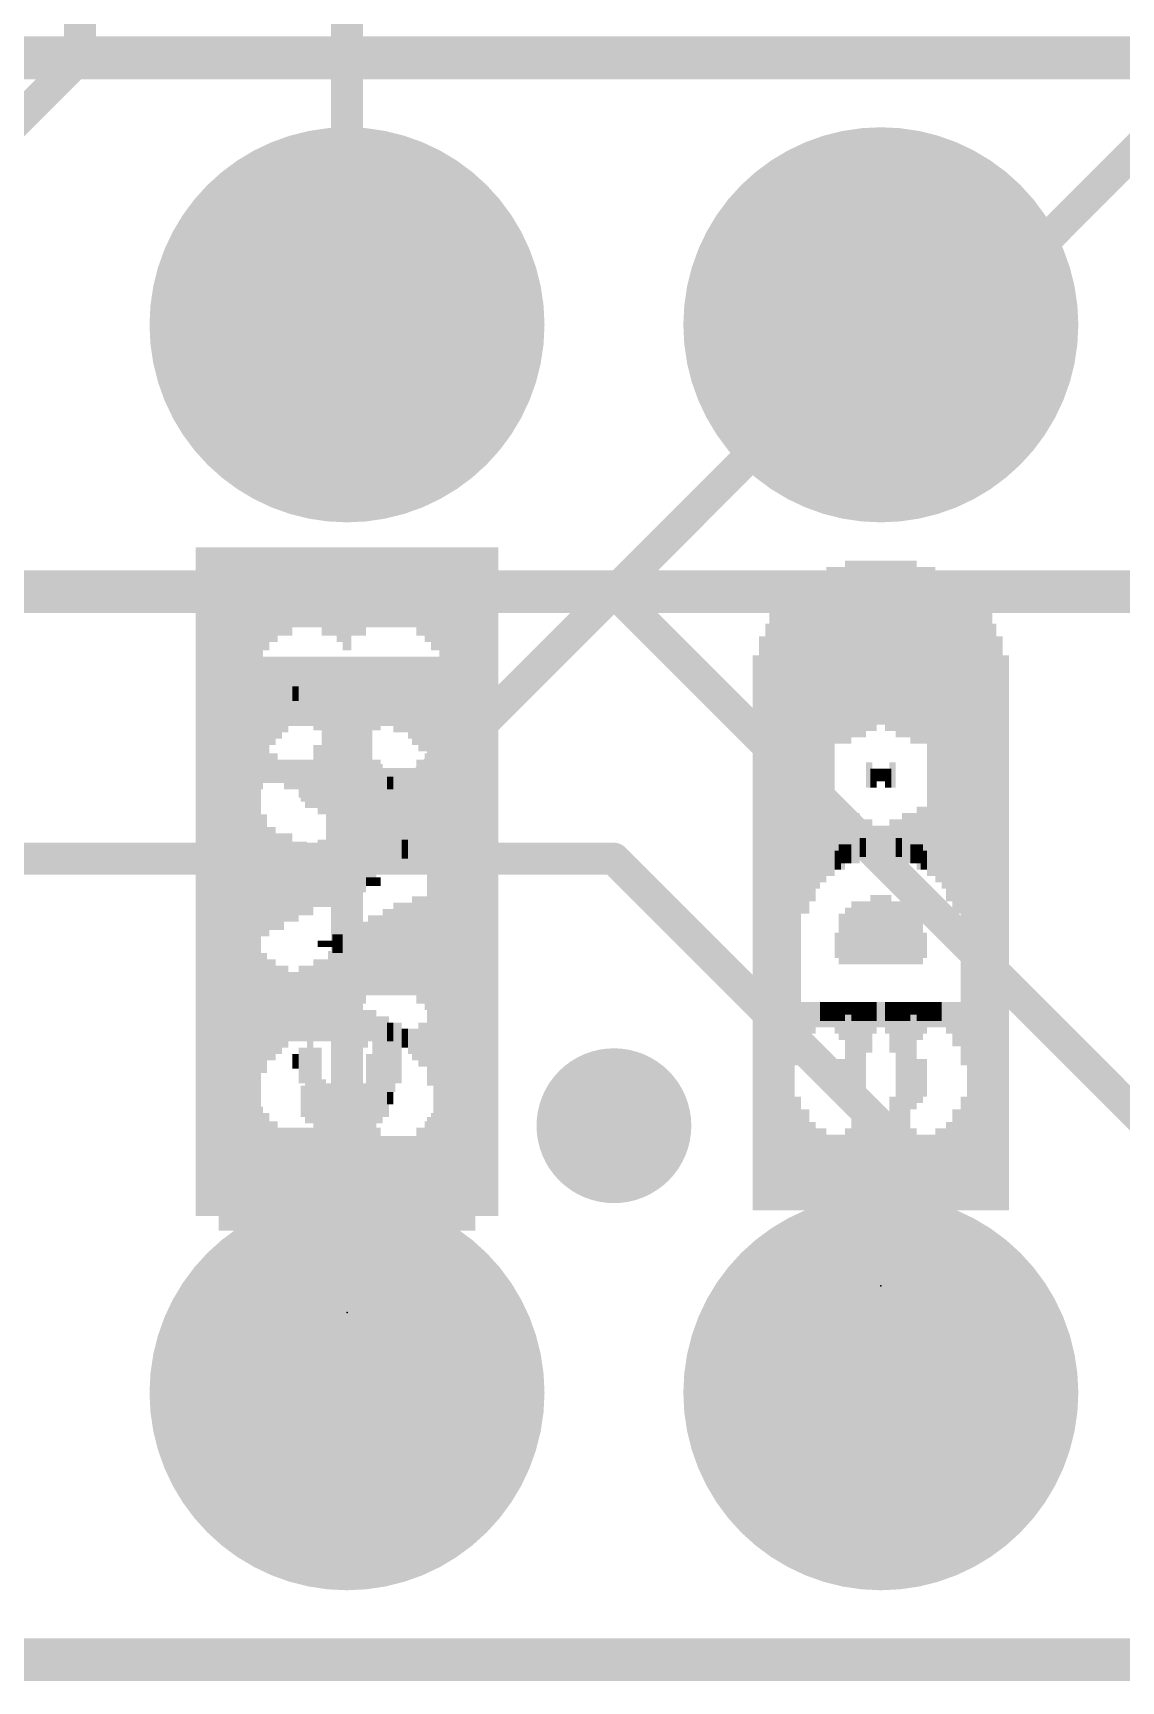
# Model space of a CAD drawing. Extents: x -41 to 66, y -16 to 27.
# Drawn here: x 9.94 to 15.11, y -0.1 to 7.74 of the extents above; entities that cross this region are included whole.
import ezdxf

# ---------------------------------------------------------------- set-up
doc = ezdxf.new("R2010")
doc.units = 0
for name, color, linetype in [('1', 12, 'CONTINUOUS'), ('16', 132, 'CONTINUOUS'), ('17', 110, 'CONTINUOUS'), ('18', 110, 'CONTINUOUS'), ('20', 31, 'CONTINUOUS'), ('21', 41, 'CONTINUOUS'), ('22', 40, 'CONTINUOUS'), ('23', 53, 'CONTINUOUS'), ('24', 53, 'CONTINUOUS'), ('51', 53, 'CONTINUOUS')]:
    doc.layers.add(name, color=color, linetype=linetype)

# ---------------------------------------------------------------- blocks, each defined once
blk = doc.blocks.new('RECT')
blk.add_solid([(-0.5, -0.5), (0.5, -0.5), (-0.5, 0.5), (0.5, 0.5)])
blk = doc.blocks.new('ROUNDP')
at = {"const_width": 0.5}
blk.add_lwpolyline([(0, -0.25, 1), (0, 0.25, 1), (0, -0.25)], format="xyb", dxfattribs=at)
blk = doc.blocks.new('ROUNDV')
at = {"const_width": 0.5}
blk.add_lwpolyline([(0, -0.25, 1), (0, 0.25, 1), (0, -0.25)], format="xyb", dxfattribs=at)

msp = doc.modelspace()

# ---------------------------------------------------------------- linework, layer by layer
at = {"layer": '1'}
for points, const_width in [([(14.351, 6.35), (15.328, 7.327)], 0.1524), ([(11.43, 3.81), (13.97, 6.35)], 0.1524), ([(13.97, 6.35), (14.351, 6.35)], 0.1524), ([(11.43, 1.27), (11.43, 3.81)], 0.1524), ([(25.4, 0), (0, 0)], 0.2032)]:
    msp.add_lwpolyline(points, dxfattribs=dict(at, const_width=const_width))
at = {"layer": '1', "const_width": 0.0762}
for points in [[(13.97, 6.3881, 1), (13.97, 6.3119)], [(13.9969, 6.3231, 1), (13.9431, 6.3769)], [(14.3241, 6.3769, 1), (14.3779, 6.3231)], [(14.351, 6.3119, 1), (14.351, 6.3881)], [(11.4681, 3.81, 1), (11.3919, 3.81)], [(11.4031, 3.8369, 1), (11.4569, 3.7831)], [(11.3919, 1.27, 1), (11.4681, 1.27)]]:
    msp.add_lwpolyline(points, format="xyb", dxfattribs=at)
at = {"layer": '16'}
for points, const_width in [([(10.16, 11.557), (10.16, 7.62)], 0.1524), ([(11.43, 6.35), (11.43, 11.43)], 0.1524), ([(10.16, 7.62), (8.89, 6.35)], 0.1524), ([(12.7, 5.08), (5.715, 5.08)], 0.1524), ([(16.51, 1.27), (12.7, 5.08)], 0.1524), ([(12.7, 3.81), (7.62, 3.81)], 0.1524), ([(13.97, 2.54), (12.7, 3.81)], 0.1524), ([(13.97, 1.27), (13.97, 2.54)], 0.1524), ([(25.4, 0), (0, 0)], 0.2032)]:
    msp.add_lwpolyline(points, dxfattribs=dict(at, const_width=const_width))
at = {"layer": '16', "const_width": 0.0762}
for points in [[(10.1869, 7.5931, 1), (10.1331, 7.6469)], [(10.1219, 7.62, 1), (10.1981, 7.62)], [(11.3919, 6.35, 1), (11.4681, 6.35)], [(12.7269, 5.1069, 1), (12.6731, 5.0531)], [(12.7, 5.0419, 1), (12.7, 5.1181)], [(12.7269, 3.8369, 1), (12.6731, 3.7831)], [(12.7, 3.7719, 1), (12.7, 3.8481)], [(14.0081, 2.54, 1), (13.9319, 2.54)], [(13.9431, 2.5131, 1), (13.9969, 2.5669)], [(13.9319, 1.27, 1), (14.0081, 1.27)]]:
    msp.add_lwpolyline(points, format="xyb", dxfattribs=at)
at = {"layer": '20', "const_width": 0.2032}
msp.add_lwpolyline([(0, 0), (25.4, 0)], dxfattribs=at)
at = {"layer": '22', "const_width": 0.2032}
for points in [[(5.08, 7.62), (20.32, 7.62)], [(20.32, 5.08), (5.08, 5.08)]]:
    msp.add_lwpolyline(points, dxfattribs=at)
at = {"layer": '23'}
for p in [(13.97, 1.778), (11.43, 1.651)]:
    msp.add_point(p, dxfattribs=at)
at = {"layer": '24'}
for p in [(13.97, 1.778), (11.43, 1.651)]:
    msp.add_point(p, dxfattribs=at)

# ---------------------------------------------------------------- block references
at = {"layer": '17', "xscale": 1.8796, "yscale": 1.8796, "rotation": 90}
for p in [(11.43, 6.35), (11.43, 6.35), (13.97, 6.35), (13.97, 6.35), (11.43, 1.27), (11.43, 1.27), (13.97, 1.27), (13.97, 1.27)]:
    msp.add_blockref('ROUNDP', p, dxfattribs=at)
at = {"layer": '18', "xscale": 0.7366, "yscale": 0.7366}
msp.add_blockref('ROUNDV', (12.7, 2.54), dxfattribs=at)
msp.add_blockref('ROUNDV', (12.7, 2.54), dxfattribs=at)
at = {"layer": '21', "rotation": 90}
for p, xscale, yscale in [((10.73, 3.701), 3.18, 0.04), ((10.765, 3.701), 3.18, 0.03), ((10.8, 3.701), 3.18, 0.04), ((10.835, 3.701), 3.18, 0.03), ((10.87, 3.701), 3.18, 0.04), ((10.905, 3.701), 3.18, 0.03), ((10.94, 3.701), 3.18, 0.04), ((10.975, 4.976), 0.63, 0.03), ((11.01, 5.031), 0.52, 0.04), ((11.045, 5.046), 0.49, 0.03), ((11.08, 5.066), 0.45, 0.04), ((11.115, 5.081), 0.42, 0.03), ((11.15, 5.081), 0.42, 0.04), ((11.185, 5.101), 0.38, 0.03), ((11.22, 5.101), 0.38, 0.04), ((11.255, 5.101), 0.38, 0.03), ((11.29, 5.101), 0.38, 0.04), ((11.325, 5.081), 0.42, 0.03), ((11.36, 5.081), 0.42, 0.04), ((11.395, 5.066), 0.45, 0.03), ((11.43, 5.046), 0.49, 0.04), ((11.465, 5.081), 0.42, 0.03), ((11.5, 5.081), 0.42, 0.04), ((11.535, 5.101), 0.38, 0.03), ((11.57, 5.101), 0.38, 0.04), ((11.605, 5.101), 0.38, 0.03), ((11.64, 5.101), 0.38, 0.04), ((11.675, 5.101), 0.38, 0.03), ((11.71, 5.101), 0.38, 0.04), ((11.745, 5.101), 0.38, 0.03), ((11.78, 5.081), 0.42, 0.04), ((11.815, 5.066), 0.45, 0.03), ((11.85, 5.046), 0.49, 0.04), ((11.885, 5.011), 0.56, 0.03), ((11.92, 3.701), 3.18, 0.04), ((11.955, 3.701), 3.18, 0.03), ((11.99, 3.701), 3.18, 0.04), ((12.025, 3.701), 3.18, 0.03), ((12.06, 3.701), 3.18, 0.04), ((12.095, 3.701), 3.18, 0.03), ((12.13, 3.701), 3.18, 0.04), ((13.73, 4.763), 0.87, 0.04), ((13.765, 4.778), 0.84, 0.03), ((13.785, 4.778), 0.84, 0.03), ((13.815, 4.793), 0.87, 0.03), ((13.85, 4.808), 0.84, 0.04), ((13.885, 4.808), 0.84, 0.03), ((13.915, 4.823), 0.81, 0.03), ((13.935, 4.823), 0.81, 0.03), ((13.97, 4.838), 0.78, 0.04), ((14.005, 4.838), 0.78, 0.03), ((14.025, 4.853), 0.75, 0.03), ((14.055, 4.853), 0.75, 0.03), ((14.09, 4.868), 0.72, 0.04), ((14.125, 4.868), 0.72, 0.03), ((14.155, 4.868), 0.66, 0.03), ((14.175, 4.868), 0.66, 0.03), ((14.21, 4.883), 0.63, 0.04), ((13.575, 3.968), 2.28, 0.03), ((13.61, 4.703), 0.87, 0.04), ((13.645, 4.718), 0.84, 0.03), ((13.665, 4.733), 0.87, 0.03), ((13.695, 4.748), 0.84, 0.03), ((14.245, 4.868), 0.6, 0.03), ((14.265, 4.883), 0.57, 0.03), ((14.295, 4.868), 0.54, 0.03), ((14.33, 4.868), 0.54, 0.04), ((14.365, 4.823), 0.57, 0.03), ((13.495, 3.578), 2.88, 0.03), ((13.525, 3.593), 2.91, 0.03), ((13.55, 3.608), 2.94, 0.02), ((14.395, 3.608), 2.94, 0.03), ((14.425, 3.593), 2.91, 0.03), ((14.455, 3.578), 2.88, 0.03), ((13.46, 3.563), 2.85, 0.04), ((14.475, 3.563), 2.85, 0.03), ((13.405, 3.503), 2.73, 0.03), ((13.43, 3.533), 2.79, 0.02), ((14.505, 3.533), 2.79, 0.03), ((14.535, 3.503), 2.73, 0.03), ((13.375, 3.458), 2.64, 0.03), ((14.565, 3.458), 2.64, 0.03), ((11.185, 4.596), 0.07, 0.03), ((11.22, 4.576), 0.17, 0.04), ((11.255, 4.576), 0.25, 0.03), ((11.29, 4.541), 0.24, 0.04), ((11.535, 4.296), 0.67, 0.03), ((11.57, 4.561), 0.28, 0.04), ((11.605, 4.576), 0.25, 0.03), ((11.64, 4.576), 0.25, 0.04), ((11.675, 4.576), 0.17, 0.03), ((10.975, 3.701), 1.58, 0.03), ((11.325, 4.281), 0.42, 0.03), ((11.36, 4.261), 0.46, 0.04), ((11.395, 4.261), 0.46, 0.03), ((11.43, 4.246), 0.49, 0.04), ((11.465, 4.246), 0.49, 0.03), ((11.5, 4.226), 0.53, 0.04), ((11.885, 4.086), 0.67, 0.03), ((14.33, 4.208), 0.42, 0.04), ((14.365, 4.193), 0.45, 0.03), ((11.01, 4.261), 0.24, 0.04), ((11.045, 4.261), 0.18, 0.03), ((11.29, 4.211), 0.28, 0.04), ((11.85, 4.071), 0.56, 0.04), ((14.21, 4.208), 0.3, 0.04), ((14.245, 4.193), 0.33, 0.03), ((14.265, 4.208), 0.36, 0.03), ((14.295, 4.193), 0.39, 0.03), ((11.08, 4.241), 0.14, 0.04), ((11.115, 4.226), 0.11, 0.03), ((11.15, 4.211), 0.14, 0.04), ((11.185, 4.211), 0.14, 0.03), ((11.22, 4.191), 0.18, 0.04), ((11.255, 4.191), 0.18, 0.03), ((11.57, 4.106), 0.35, 0.04), ((11.605, 4.086), 0.31, 0.03), ((11.64, 4.066), 0.35, 0.04), ((11.675, 4.066), 0.35, 0.03), ((11.71, 4.051), 0.38, 0.04), ((11.745, 4.051), 0.38, 0.03), ((11.78, 4.051), 0.46, 0.04), ((11.815, 4.066), 0.49, 0.03), ((13.935, 4.208), 0.06, 0.03), ((13.97, 4.208), 0.06, 0.04), ((14.005, 4.193), 0.09, 0.03), ((14.025, 4.208), 0.12, 0.03), ((13.61, 3.848), 0.6, 0.04), ((13.645, 3.863), 0.51, 0.03), ((13.665, 3.878), 0.42, 0.03), ((13.695, 3.893), 0.39, 0.03), ((13.73, 3.893), 0.33, 0.04), ((13.765, 3.908), 0.3, 0.03), ((13.785, 3.908), 0.3, 0.03), ((13.815, 3.908), 0.24, 0.03), ((13.85, 3.908), 0.24, 0.04), ((11.01, 3.701), 0.52, 0.04), ((11.045, 3.701), 0.52, 0.03), ((11.08, 3.701), 0.46, 0.04), ((11.115, 3.701), 0.46, 0.03), ((11.15, 3.721), 0.42, 0.04), ((13.885, 3.908), 0.18, 0.03), ((13.915, 3.908), 0.18, 0.03), ((13.935, 3.893), 0.15, 0.03), ((13.97, 3.893), 0.15, 0.04), ((14.005, 3.878), 0.12, 0.03), ((14.025, 3.878), 0.12, 0.03), ((11.185, 3.701), 0.38, 0.03), ((11.22, 3.716), 0.35, 0.04), ((11.255, 3.701), 0.32, 0.03), ((11.29, 3.721), 0.28, 0.04), ((14.055, 3.863), 0.09, 0.03), ((14.09, 3.848), 0.12, 0.04), ((14.125, 3.833), 0.09, 0.03), ((14.155, 3.833), 0.09, 0.03), ((14.175, 3.803), 0.09, 0.03), ((14.21, 3.788), 0.12, 0.04), ((14.365, 3.683), 0.33, 0.03), ((11.325, 3.701), 0.24, 0.03), ((11.36, 3.701), 0.24, 0.04), ((11.395, 3.701), 0.18, 0.03), ((11.43, 3.701), 0.18, 0.04), ((14.245, 3.758), 0.12, 0.03), ((14.265, 3.758), 0.12, 0.03), ((14.295, 3.728), 0.18, 0.03), ((14.33, 3.713), 0.21, 0.04), ((11.465, 3.701), 0.1, 0.03), ((11.5, 3.701), 0.1, 0.04), ((11.535, 3.701), 0.04, 0.03), ((11.57, 3.701), 0.04, 0.04), ((11.85, 3.331), 0.56, 0.04), ((11.885, 3.316), 0.67, 0.03), ((13.885, 3.458), 0.3, 0.03), ((13.915, 3.458), 0.3, 0.03), ((13.935, 3.473), 0.33, 0.03), ((13.97, 3.473), 0.33, 0.04), ((14.005, 3.473), 0.33, 0.03), ((14.025, 3.458), 0.3, 0.03), ((14.055, 3.458), 0.3, 0.03), ((14.09, 3.458), 0.3, 0.04), ((11.71, 3.351), 0.38, 0.04), ((11.745, 3.351), 0.38, 0.03), ((11.78, 3.351), 0.46, 0.04), ((11.815, 3.336), 0.49, 0.03), ((13.815, 3.428), 0.24, 0.03), ((13.85, 3.443), 0.27, 0.04), ((14.125, 3.443), 0.27, 0.03), ((14.155, 3.428), 0.24, 0.03), ((11.57, 3.316), 0.31, 0.04), ((11.605, 3.316), 0.31, 0.03), ((11.64, 3.336), 0.35, 0.04), ((11.675, 3.336), 0.35, 0.03), ((13.785, 3.398), 0.18, 0.03), ((14.175, 3.398), 0.12, 0.03), ((11.43, 3.226), 0.35, 0.04), ((11.465, 3.261), 0.28, 0.03), ((11.5, 3.281), 0.32, 0.04), ((11.535, 3.301), 0.28, 0.03), ((11.22, 3.231), 0.14, 0.04), ((11.255, 3.231), 0.14, 0.03), ((11.29, 3.246), 0.17, 0.04), ((11.325, 3.226), 0.21, 0.03), ((11.36, 3.246), 0.25, 0.04), ((11.395, 3.231), 0.28, 0.03), ((11.01, 3.141), 0.24, 0.04), ((11.045, 3.141), 0.18, 0.03), ((11.08, 3.161), 0.14, 0.04), ((11.115, 3.176), 0.11, 0.03), ((11.15, 3.191), 0.14, 0.04), ((11.185, 3.211), 0.1, 0.03), ((14.365, 3.023), 0.27, 0.03), ((13.61, 3.023), 0.21, 0.04), ((13.645, 3.053), 0.15, 0.03), ((13.665, 3.068), 0.12, 0.03), ((13.695, 3.068), 0.12, 0.03), ((13.73, 3.068), 0.12, 0.04), ((13.765, 3.053), 0.15, 0.03), ((13.785, 3.038), 0.18, 0.03), ((13.815, 2.903), 0.45, 0.03), ((13.85, 2.918), 0.42, 0.04), ((13.885, 2.948), 0.36, 0.03), ((13.915, 3.008), 0.24, 0.03), ((13.935, 3.053), 0.15, 0.03), ((13.97, 3.068), 0.12, 0.04), ((14.005, 3.083), 0.09, 0.03), ((14.025, 3.083), 0.09, 0.03), ((14.055, 3.083), 0.09, 0.03), ((14.09, 3.083), 0.09, 0.04), ((14.125, 3.098), 0.06, 0.03), ((14.155, 3.083), 0.09, 0.03), ((14.175, 3.083), 0.09, 0.03), ((14.21, 3.083), 0.09, 0.04), ((14.245, 3.083), 0.09, 0.03), ((14.265, 3.068), 0.12, 0.03), ((14.295, 3.053), 0.15, 0.03), ((14.33, 3.038), 0.18, 0.04), ((11.22, 2.826), 0.17, 0.04), ((11.255, 2.826), 0.25, 0.03), ((11.29, 2.791), 0.24, 0.04), ((11.57, 2.811), 0.28, 0.04), ((11.605, 2.826), 0.25, 0.03), ((11.64, 2.826), 0.25, 0.04), ((11.675, 2.826), 0.17, 0.03), ((11.185, 2.846), 0.07, 0.03), ((11.535, 2.496), 0.77, 0.03), ((13.765, 2.768), 0.12, 0.03), ((13.785, 2.768), 0.18, 0.03), ((14.09, 2.498), 0.72, 0.04), ((14.125, 2.738), 0.24, 0.03), ((14.155, 2.753), 0.21, 0.03), ((14.175, 2.768), 0.18, 0.03), ((14.055, 2.453), 0.63, 0.03), ((10.975, 2.426), 0.63, 0.03), ((11.325, 2.426), 0.63, 0.03), ((11.36, 2.426), 0.63, 0.04), ((11.395, 2.426), 0.63, 0.03), ((11.43, 2.426), 0.63, 0.04), ((11.465, 2.426), 0.63, 0.03), ((11.5, 2.426), 0.63, 0.04), ((11.885, 2.391), 0.56, 0.03), ((13.575, 2.408), 0.54, 0.03), ((14.025, 2.408), 0.54, 0.03), ((11.01, 2.371), 0.52, 0.04), ((11.045, 2.356), 0.49, 0.03), ((11.29, 2.356), 0.49, 0.04), ((11.85, 2.356), 0.49, 0.04), ((13.61, 2.378), 0.48, 0.04), ((14.005, 2.363), 0.45, 0.03), ((14.33, 2.363), 0.45, 0.04), ((14.365, 2.393), 0.51, 0.03), ((11.08, 2.336), 0.45, 0.04), ((11.115, 2.321), 0.42, 0.03), ((11.15, 2.321), 0.42, 0.04), ((11.185, 2.321), 0.42, 0.03), ((11.22, 2.321), 0.42, 0.04), ((11.255, 2.321), 0.42, 0.03), ((11.57, 2.321), 0.42, 0.04), ((11.78, 2.321), 0.42, 0.04), ((11.815, 2.336), 0.45, 0.03), ((13.645, 2.348), 0.42, 0.03), ((13.665, 2.333), 0.39, 0.03), ((13.695, 2.333), 0.39, 0.03), ((13.915, 2.333), 0.39, 0.03), ((13.935, 2.333), 0.39, 0.03), ((13.97, 2.348), 0.42, 0.04), ((14.125, 2.333), 0.39, 0.03), ((14.265, 2.333), 0.39, 0.03), ((14.295, 2.333), 0.39, 0.03), ((11.605, 2.301), 0.38, 0.03), ((11.64, 2.301), 0.38, 0.04), ((11.675, 2.301), 0.38, 0.03), ((11.71, 2.301), 0.38, 0.04), ((11.745, 2.301), 0.38, 0.03), ((13.73, 2.318), 0.36, 0.04), ((13.765, 2.318), 0.36, 0.03), ((13.785, 2.318), 0.36, 0.03), ((13.815, 2.318), 0.36, 0.03), ((13.85, 2.318), 0.36, 0.04), ((13.885, 2.318), 0.36, 0.03), ((14.155, 2.318), 0.36, 0.03), ((14.175, 2.318), 0.36, 0.03), ((14.21, 2.318), 0.36, 0.04), ((14.245, 2.318), 0.36, 0.03)]:
    msp.add_blockref('RECT', p, dxfattribs=dict(at, xscale=xscale, yscale=yscale))
at = {"layer": '22', "rotation": 90}
for p, xscale, yscale in [((13.73, 4.883), 0.63, 0.04), ((13.765, 4.868), 0.66, 0.03), ((13.785, 4.868), 0.66, 0.03), ((13.815, 4.868), 0.72, 0.03), ((13.85, 4.868), 0.72, 0.04), ((13.885, 4.853), 0.75, 0.03), ((13.915, 4.853), 0.75, 0.03), ((13.935, 4.838), 0.78, 0.03), ((13.97, 4.838), 0.78, 0.04), ((14.005, 4.823), 0.81, 0.03), ((14.025, 4.823), 0.81, 0.03), ((14.055, 4.808), 0.84, 0.03), ((14.09, 4.808), 0.84, 0.04), ((14.125, 4.793), 0.87, 0.03), ((14.155, 4.778), 0.84, 0.03), ((14.175, 4.778), 0.84, 0.03), ((14.21, 4.763), 0.87, 0.04), ((13.575, 4.823), 0.57, 0.03), ((13.61, 4.868), 0.54, 0.04), ((13.645, 4.868), 0.54, 0.03), ((13.675, 4.883), 0.57, 0.03), ((13.695, 4.868), 0.6, 0.03), ((14.245, 4.748), 0.84, 0.03), ((14.275, 4.733), 0.87, 0.03), ((14.295, 4.718), 0.84, 0.03), ((14.33, 4.703), 0.87, 0.04), ((14.365, 3.968), 2.28, 0.03), ((13.485, 3.578), 2.88, 0.03), ((13.515, 3.593), 2.91, 0.03), ((13.545, 3.608), 2.94, 0.03), ((14.39, 3.608), 2.94, 0.02), ((14.415, 3.593), 2.91, 0.03), ((14.445, 3.578), 2.88, 0.03), ((13.465, 3.563), 2.85, 0.03), ((14.48, 3.563), 2.85, 0.04), ((13.405, 3.503), 2.73, 0.03), ((13.435, 3.533), 2.79, 0.03), ((14.51, 3.533), 2.79, 0.02), ((14.535, 3.503), 2.73, 0.03), ((10.835, 3.406), 2.73, 0.03), ((10.865, 3.406), 2.73, 0.03), ((10.895, 3.406), 2.73, 0.03), ((10.925, 3.406), 2.73, 0.03), ((10.945, 3.406), 2.73, 0.03), ((10.975, 3.406), 2.73, 0.03), ((11.005, 3.406), 2.73, 0.03), ((11.035, 4.531), 0.48, 0.03), ((11.07, 4.561), 0.42, 0.04), ((11.105, 4.576), 0.39, 0.03), ((11.135, 4.591), 0.36, 0.03), ((11.155, 4.606), 0.33, 0.03), ((11.19, 4.606), 0.33, 0.04), ((11.225, 4.606), 0.33, 0.03), ((11.245, 4.606), 0.33, 0.03), ((11.275, 4.606), 0.33, 0.03), ((11.31, 4.606), 0.33, 0.04), ((11.345, 4.606), 0.33, 0.03), ((11.375, 4.591), 0.36, 0.03), ((11.395, 4.591), 0.36, 0.03), ((11.43, 4.561), 0.42, 0.04), ((11.465, 4.576), 0.39, 0.03), ((11.485, 4.591), 0.36, 0.03), ((11.515, 4.591), 0.36, 0.03), ((11.55, 4.606), 0.33, 0.04), ((11.585, 4.606), 0.33, 0.03), ((11.615, 4.606), 0.33, 0.03), ((11.635, 4.606), 0.33, 0.03), ((11.67, 4.591), 0.36, 0.04), ((11.705, 4.591), 0.36, 0.03), ((11.735, 4.576), 0.39, 0.03), ((11.755, 4.561), 0.42, 0.03), ((11.79, 4.546), 0.45, 0.04), ((11.825, 4.501), 0.54, 0.03), ((11.85, 3.406), 2.73, 0.02), ((11.875, 3.406), 2.73, 0.03), ((11.905, 3.406), 2.73, 0.03), ((11.94, 3.406), 2.73, 0.04), ((11.97, 3.406), 2.73, 0.02), ((11.995, 3.406), 2.73, 0.03), ((12.025, 3.406), 2.73, 0.03), ((13.375, 3.458), 2.64, 0.03), ((14.565, 3.458), 2.64, 0.03), ((13.575, 4.193), 0.45, 0.03), ((13.61, 4.208), 0.42, 0.04), ((13.645, 4.193), 0.39, 0.03), ((13.675, 4.208), 0.36, 0.03), ((13.695, 4.193), 0.33, 0.03), ((13.73, 4.208), 0.3, 0.04), ((11.245, 4.156), 0.21, 0.03), ((11.275, 4.156), 0.21, 0.03), ((11.31, 4.141), 0.24, 0.04), ((11.585, 4.156), 0.21, 0.03), ((13.915, 4.208), 0.12, 0.03), ((13.935, 4.193), 0.09, 0.03), ((13.97, 4.208), 0.06, 0.04), ((14.005, 4.208), 0.06, 0.03), ((11.225, 4.156), 0.15, 0.03), ((11.345, 3.916), 0.57, 0.03), ((11.55, 4.126), 0.21, 0.04), ((11.615, 4.156), 0.15, 0.03), ((11.635, 4.171), 0.06, 0.03), ((11.375, 3.856), 0.45, 0.03), ((11.395, 3.871), 0.42, 0.03), ((11.43, 3.871), 0.42, 0.04), ((11.465, 3.886), 0.39, 0.03), ((11.485, 3.886), 0.39, 0.03), ((11.515, 3.901), 0.36, 0.03), ((11.825, 3.406), 1.35, 0.03), ((14.245, 3.893), 0.39, 0.03), ((14.275, 3.878), 0.42, 0.03), ((14.295, 3.863), 0.51, 0.03), ((14.33, 3.848), 0.6, 0.04), ((11.035, 3.736), 0.57, 0.03), ((14.09, 3.908), 0.24, 0.04), ((14.125, 3.908), 0.24, 0.03), ((14.155, 3.908), 0.3, 0.03), ((14.175, 3.908), 0.3, 0.03), ((14.21, 3.893), 0.33, 0.04), ((11.07, 3.721), 0.48, 0.04), ((11.105, 3.721), 0.42, 0.03), ((11.55, 3.841), 0.24, 0.04), ((11.735, 3.871), 0.12, 0.03), ((11.755, 3.886), 0.15, 0.03), ((11.79, 3.886), 0.21, 0.04), ((13.915, 3.878), 0.12, 0.03), ((13.935, 3.878), 0.12, 0.03), ((13.97, 3.893), 0.15, 0.04), ((14.005, 3.893), 0.15, 0.03), ((14.025, 3.908), 0.18, 0.03), ((14.055, 3.908), 0.18, 0.03), ((11.135, 3.706), 0.39, 0.03), ((11.155, 3.706), 0.33, 0.03), ((11.19, 3.706), 0.33, 0.04), ((11.225, 3.721), 0.3, 0.03), ((11.245, 3.721), 0.3, 0.03), ((11.275, 3.736), 0.27, 0.03), ((11.31, 3.751), 0.3, 0.04), ((11.585, 3.826), 0.15, 0.03), ((11.615, 3.826), 0.15, 0.03), ((11.635, 3.841), 0.12, 0.03), ((11.67, 3.841), 0.12, 0.04), ((11.705, 3.856), 0.09, 0.03), ((13.575, 3.683), 0.33, 0.03), ((13.73, 3.788), 0.12, 0.04), ((13.765, 3.803), 0.09, 0.03), ((13.785, 3.833), 0.09, 0.03), ((13.815, 3.833), 0.09, 0.03), ((13.85, 3.848), 0.12, 0.04), ((13.885, 3.863), 0.09, 0.03), ((13.61, 3.713), 0.21, 0.04), ((13.645, 3.728), 0.18, 0.03), ((13.675, 3.758), 0.12, 0.03), ((13.695, 3.758), 0.12, 0.03), ((11.755, 3.406), 0.45, 0.03), ((11.79, 3.406), 0.45, 0.04), ((13.85, 3.458), 0.3, 0.04), ((13.885, 3.458), 0.3, 0.03), ((13.915, 3.458), 0.3, 0.03), ((13.935, 3.473), 0.33, 0.03), ((13.97, 3.473), 0.33, 0.04), ((14.005, 3.473), 0.33, 0.03), ((14.025, 3.458), 0.3, 0.03), ((14.055, 3.458), 0.3, 0.03), ((11.55, 3.421), 0.24, 0.04), ((11.585, 3.406), 0.27, 0.03), ((11.615, 3.421), 0.3, 0.03), ((11.635, 3.406), 0.33, 0.03), ((11.67, 3.421), 0.36, 0.04), ((11.705, 3.406), 0.39, 0.03), ((11.735, 3.406), 0.39, 0.03), ((13.785, 3.428), 0.24, 0.03), ((13.815, 3.443), 0.27, 0.03), ((14.09, 3.443), 0.27, 0.04), ((14.125, 3.428), 0.24, 0.03), ((11.375, 3.406), 0.09, 0.03), ((11.395, 3.406), 0.09, 0.03), ((11.43, 3.406), 0.15, 0.04), ((11.465, 3.406), 0.15, 0.03), ((11.485, 3.406), 0.21, 0.03), ((11.515, 3.406), 0.21, 0.03), ((13.765, 3.398), 0.12, 0.03), ((14.155, 3.398), 0.18, 0.03), ((11.31, 3.406), 0.03, 0.04), ((11.345, 3.406), 0.03, 0.03), ((11.035, 3.076), 0.57, 0.03), ((11.07, 3.091), 0.48, 0.04), ((11.105, 3.091), 0.42, 0.03), ((11.135, 3.106), 0.39, 0.03), ((11.155, 3.106), 0.33, 0.03), ((11.19, 3.106), 0.33, 0.04), ((11.225, 3.091), 0.3, 0.03), ((11.245, 3.091), 0.3, 0.03), ((11.275, 3.076), 0.27, 0.03), ((11.31, 3.076), 0.27, 0.04), ((11.345, 3.061), 0.24, 0.03), ((11.375, 3.046), 0.27, 0.03), ((11.395, 3.031), 0.24, 0.03), ((11.43, 3.001), 0.3, 0.04), ((13.575, 3.023), 0.27, 0.03), ((11.465, 3.001), 0.24, 0.03), ((11.485, 3.016), 0.21, 0.03), ((11.515, 3.001), 0.18, 0.03), ((11.55, 3.016), 0.15, 0.04), ((11.585, 3.001), 0.12, 0.03), ((11.615, 3.001), 0.12, 0.03), ((13.61, 3.038), 0.18, 0.04), ((13.645, 3.053), 0.15, 0.03), ((13.675, 3.068), 0.12, 0.03), ((13.695, 3.083), 0.09, 0.03), ((13.73, 3.083), 0.09, 0.04), ((13.765, 3.083), 0.09, 0.03), ((13.785, 3.083), 0.09, 0.03), ((13.815, 3.098), 0.06, 0.03), ((13.85, 3.083), 0.09, 0.04), ((13.885, 3.083), 0.09, 0.03), ((13.915, 3.083), 0.09, 0.03), ((13.935, 3.083), 0.09, 0.03), ((13.97, 3.068), 0.12, 0.04), ((14.005, 3.053), 0.15, 0.03), ((14.025, 3.008), 0.24, 0.03), ((14.055, 2.948), 0.36, 0.03), ((14.09, 2.918), 0.42, 0.04), ((14.125, 2.903), 0.45, 0.03), ((14.155, 3.038), 0.18, 0.03), ((14.175, 3.053), 0.15, 0.03), ((14.21, 3.068), 0.12, 0.04), ((14.245, 3.068), 0.12, 0.03), ((14.275, 3.068), 0.12, 0.03), ((14.295, 3.053), 0.15, 0.03), ((14.33, 3.023), 0.21, 0.04), ((11.635, 2.986), 0.09, 0.03), ((11.67, 2.971), 0.12, 0.04), ((11.705, 2.956), 0.09, 0.03), ((11.735, 2.941), 0.12, 0.03), ((11.755, 2.926), 0.15, 0.03), ((11.79, 2.926), 0.21, 0.04), ((13.765, 2.768), 0.18, 0.03), ((13.785, 2.753), 0.21, 0.03), ((13.815, 2.738), 0.24, 0.03), ((13.85, 2.498), 0.72, 0.04), ((14.155, 2.768), 0.18, 0.03), ((14.175, 2.768), 0.12, 0.03), ((11.245, 2.656), 0.21, 0.03), ((11.275, 2.656), 0.21, 0.03), ((11.31, 2.641), 0.24, 0.04), ((11.585, 2.656), 0.21, 0.03), ((13.885, 2.453), 0.63, 0.03), ((11.225, 2.656), 0.15, 0.03), ((11.345, 2.371), 0.66, 0.03), ((11.55, 2.626), 0.21, 0.04), ((11.615, 2.656), 0.15, 0.03), ((11.635, 2.671), 0.06, 0.03), ((13.915, 2.408), 0.54, 0.03), ((14.365, 2.408), 0.54, 0.03), ((13.575, 2.393), 0.51, 0.03), ((13.61, 2.363), 0.45, 0.04), ((13.935, 2.363), 0.45, 0.03), ((14.33, 2.378), 0.48, 0.04), ((11.035, 2.281), 0.48, 0.03), ((11.375, 2.311), 0.54, 0.03), ((11.395, 2.311), 0.54, 0.03), ((11.43, 2.311), 0.54, 0.04), ((11.465, 2.311), 0.54, 0.03), ((11.485, 2.311), 0.54, 0.03), ((11.515, 2.311), 0.54, 0.03), ((11.825, 2.311), 0.54, 0.03), ((13.645, 2.333), 0.39, 0.03), ((13.675, 2.333), 0.39, 0.03), ((13.815, 2.333), 0.39, 0.03), ((13.97, 2.348), 0.42, 0.04), ((14.005, 2.333), 0.39, 0.03), ((14.025, 2.333), 0.39, 0.03), ((14.245, 2.333), 0.39, 0.03), ((14.275, 2.333), 0.39, 0.03), ((14.295, 2.348), 0.42, 0.03), ((11.07, 2.251), 0.42, 0.04), ((11.105, 2.236), 0.39, 0.03), ((11.55, 2.251), 0.42, 0.04), ((11.735, 2.236), 0.39, 0.03), ((11.755, 2.251), 0.42, 0.03), ((11.79, 2.266), 0.45, 0.04), ((13.695, 2.318), 0.36, 0.03), ((13.73, 2.318), 0.36, 0.04), ((13.765, 2.318), 0.36, 0.03), ((13.785, 2.318), 0.36, 0.03), ((14.055, 2.318), 0.36, 0.03), ((14.09, 2.318), 0.36, 0.04), ((14.125, 2.318), 0.36, 0.03), ((14.155, 2.318), 0.36, 0.03), ((14.175, 2.318), 0.36, 0.03), ((14.21, 2.318), 0.36, 0.04), ((11.135, 2.221), 0.36, 0.03), ((11.155, 2.206), 0.33, 0.03), ((11.19, 2.206), 0.33, 0.04), ((11.225, 2.206), 0.33, 0.03), ((11.245, 2.206), 0.33, 0.03), ((11.275, 2.206), 0.33, 0.03), ((11.31, 2.221), 0.36, 0.04), ((11.585, 2.221), 0.36, 0.03), ((11.615, 2.221), 0.36, 0.03), ((11.635, 2.221), 0.36, 0.03), ((11.67, 2.221), 0.36, 0.04), ((11.705, 2.221), 0.36, 0.03)]:
    msp.add_blockref('RECT', p, dxfattribs=dict(at, xscale=xscale, yscale=yscale))
at = {"layer": '51', "xscale": 0.508, "yscale": 0.508}
for p in [(11.43, 1.27), (13.97, 1.27)]:
    msp.add_blockref('RECT', p, dxfattribs=at)

doc.saveas('drawing.dxf')
